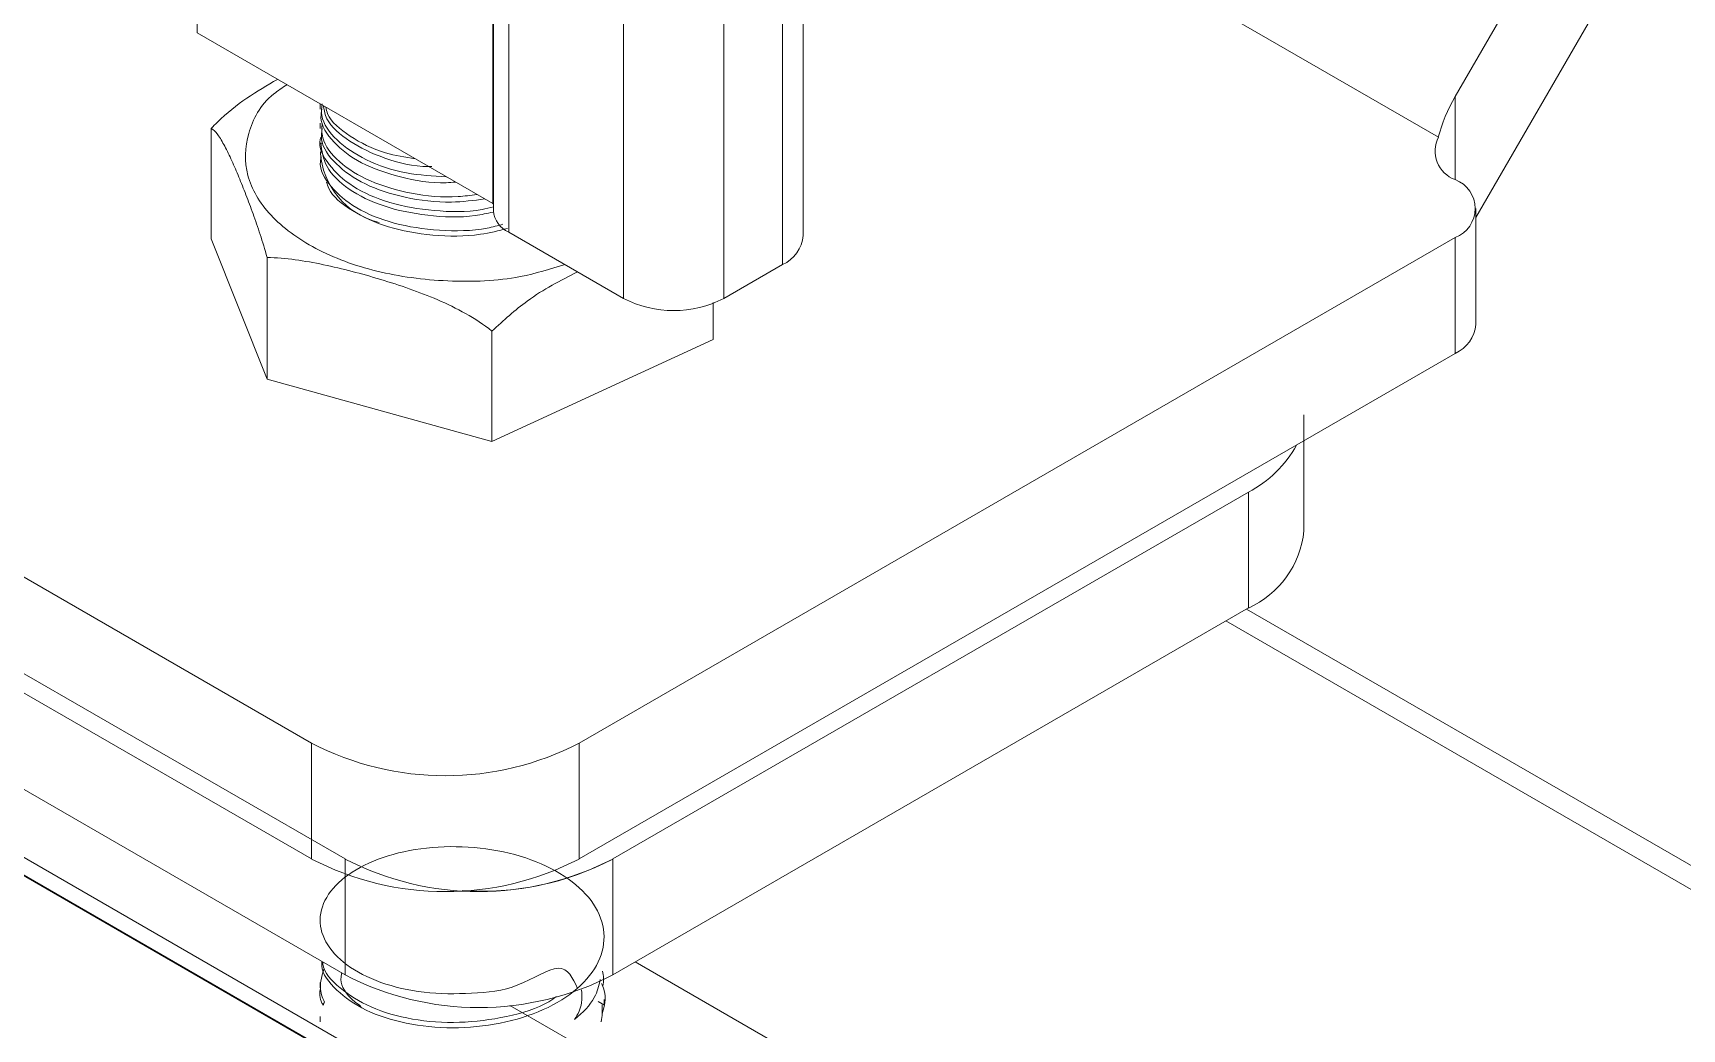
# Model space of a CAD drawing. Extents: x -976302 to -776254, y 5665 to 231437.
# Drawn here: x -791826.8 to -791476.1, y 81369.4 to 81581.3 of the extents above; entities that cross this region are included whole.
import ezdxf

# ---------------------------------------------------------------- set-up
doc = ezdxf.new("R2010")
doc.units = 0
doc.header["$LTSCALE"] = 1000
doc.header["$MEASUREMENT"] = 0

msp = doc.modelspace()

# ---------------------------------------------------------------- linework, layer by layer
at = {"linetype": 'Continuous', "lineweight": 15}
for p, q in [((-791791.9, 81581.29), (-791791.9, 82813.99)), ((-791791.9, 81581.29), (-791791.9, 82813.99)), ((-791729, 81544.98), (-791729, 82777.68)), ((-791729, 81544.98), (-791729, 82777.68)), ((-791728.87, 82776.14), (-791728.87, 81543.44)), ((-791728.87, 82776.14), (-791728.87, 81543.44)), ((-791725.63, 81538.92), (-791725.63, 82771.62)), ((-791725.63, 81538.92), (-791725.63, 82771.62)), ((-791662.98, 81538.17), (-791662.98, 82770.88)), ((-791662.98, 81538.17), (-791662.98, 82770.88)), ((-791667.4, 81532.01), (-791667.4, 82764.72)), ((-791667.4, 81532.01), (-791667.4, 82764.72)), ((-791701.2, 81524.82), (-791701.2, 82757.53)), ((-791701.2, 81524.82), (-791701.2, 82757.53)), ((-791679.85, 81524.82), (-791679.85, 82757.53)), ((-791679.85, 81524.82), (-791679.85, 82757.53)), ((-791501.29, 81607.67), (-791524.33, 81567.76)), ((-791501.29, 81607.67), (-791524.33, 81567.76)), ((-791519.91, 81542.03), (-791486.83, 81599.32)), ((-791519.91, 81542.03), (-791486.83, 81599.32)), ((-791577.23, 81587.59), (-791527.91, 81559.12)), ((-791577.23, 81587.59), (-791527.91, 81559.12)), ((-791729, 81544.98), (-791791.9, 81581.29)), ((-791729, 81544.98), (-791791.9, 81581.29)), ((-791524.33, 81567.76), (-791524.33, 81550.08)), ((-791765.74, 81566.18), (-791765.74, 81565.1)), ((-791765.74, 81566.18), (-791765.74, 81565.1)), ((-791788.91, 81537.46), (-791788.91, 81560.98)), ((-791788.91, 81537.46), (-791788.91, 81560.98)), ((-791765.74, 81562.12), (-791765.74, 81560.99)), ((-791765.74, 81562.12), (-791765.74, 81560.99)), ((-791765.27, 81558.15), (-791765.38, 81557.76)), ((-791765.27, 81558.15), (-791765.38, 81557.76)), ((-791519.91, 81519.27), (-791519.91, 81543.92)), ((-791519.91, 81519.27), (-791519.91, 81543.92)), ((-791701.2, 81524.82), (-791725.63, 81538.92)), ((-791701.2, 81524.82), (-791725.63, 81538.92)), ((-791788.91, 81537.46), (-791777.01, 81507.62)), ((-791788.91, 81537.46), (-791777.01, 81507.62)), ((-791524.33, 81537.76), (-791710.63, 81430.21)), ((-791524.33, 81537.76), (-791710.63, 81430.21)), ((-791524.33, 81513.11), (-791524.33, 81537.76)), ((-791524.33, 81513.11), (-791524.33, 81537.76)), ((-791777.01, 81507.62), (-791777.01, 81533.51)), ((-791777.01, 81507.62), (-791777.01, 81533.51)), ((-791667.4, 81532.01), (-791679.85, 81524.82)), ((-791667.4, 81532.01), (-791679.85, 81524.82)), ((-791682.18, 81516.05), (-791682.18, 81523.93)), ((-791682.18, 81516.05), (-791682.18, 81523.93)), ((-791729.19, 81494.35), (-791729.19, 81517.87)), ((-791729.19, 81494.35), (-791729.19, 81517.87)), ((-791729.2, 81494.35), (-791682.18, 81516.05)), ((-791729.2, 81494.35), (-791682.18, 81516.05)), ((-791946.75, 81513.11), (-791760.45, 81405.56)), ((-791946.75, 81513.11), (-791760.45, 81405.56)), ((-791710.63, 81405.56), (-791524.33, 81513.11)), ((-791710.63, 81405.56), (-791524.33, 81513.11)), ((-791902.78, 81508.27), (-791767.57, 81430.21)), ((-791902.78, 81508.27), (-791767.57, 81430.21)), ((-791777.01, 81507.62), (-791729.19, 81494.35)), ((-791777.01, 81507.62), (-791729.19, 81494.35)), ((-791556.51, 81475.39), (-791556.51, 81500.05)), ((-791556.51, 81475.39), (-791556.51, 81500.05)), ((-788428.62, 79443.04), (-791986.94, 81497.21)), ((-788428.62, 79443.04), (-791986.94, 81497.21)), ((-791556.51, 81475.39), (-791556.51, 81494.53)), ((-791556.51, 81475.39), (-791556.51, 81494.53)), ((-791984.64, 81492.14), (-788428.54, 79439.24)), ((-791984.64, 81492.14), (-788428.54, 79439.24)), ((-788428.54, 79439.09), (-791983.38, 81491.25)), ((-788428.54, 79439.09), (-791983.38, 81491.25)), ((-791760.45, 81380.9), (-791946.75, 81488.45)), ((-791760.45, 81380.9), (-791946.75, 81488.45)), ((-791760.45, 81380.9), (-791946.75, 81488.45)), ((-791760.45, 81380.9), (-791946.75, 81488.45)), ((-791902.78, 81483.61), (-791767.57, 81405.56)), ((-791902.78, 81483.61), (-791767.57, 81405.56)), ((-791703.52, 81405.56), (-791568.3, 81483.61)), ((-791703.52, 81405.56), (-791568.3, 81483.61)), ((-791568.3, 81458.96), (-791568.3, 81483.61)), ((-791568.3, 81458.96), (-791568.3, 81483.61)), ((-791703.52, 81380.9), (-791568.3, 81458.96)), ((-791703.52, 81380.9), (-791568.3, 81458.96)), ((-791703.52, 81380.9), (-791568.3, 81458.96)), ((-791703.52, 81380.9), (-791568.3, 81458.96)), ((-788718.77, 79813.52), (-791568.68, 81458.74)), ((-788718.77, 79813.52), (-791568.68, 81458.74)), ((-788718.77, 79808.42), (-791573.11, 81456.19)), ((-788718.77, 79808.42), (-791573.11, 81456.19)), ((-791767.57, 81405.56), (-791767.57, 81430.21)), ((-791767.57, 81405.56), (-791767.57, 81430.21)), ((-791710.63, 81430.21), (-791710.63, 81405.56)), ((-791710.63, 81430.21), (-791710.63, 81405.56)), ((-791760.45, 81380.9), (-791760.45, 81405.56)), ((-791760.45, 81380.9), (-791760.45, 81405.56)), ((-791703.52, 81405.56), (-791703.52, 81380.9)), ((-791703.52, 81405.56), (-791703.52, 81380.9)), ((-791703.52, 81405.56), (-791703.52, 81380.9)), ((-791703.52, 81405.56), (-791703.52, 81380.9)), ((-791760.45, 81380.9), (-791760.45, 81402.29)), ((-791760.45, 81380.9), (-791760.45, 81402.29)), ((-788711.54, 79659.22), (-791698.71, 81383.67)), ((-788711.54, 79659.22), (-791698.71, 81383.67)), ((-791765.74, 81379.27), (-791765.74, 81378.13)), ((-791765.74, 81379.27), (-791765.74, 81378.13)), ((-791765.31, 81374.78), (-791764.82, 81375.06)), ((-791765.31, 81374.78), (-791764.82, 81375.06)), ((-788712.09, 79634.88), (-791725.37, 81374.41)), ((-788712.09, 79634.88), (-791725.37, 81374.41)), ((-791706.6, 81375.26), (-791705.26, 81374.48)), ((-791706.6, 81375.26), (-791705.26, 81374.48)), ((-791705.35, 81374.54), (-791705.35, 81375.67)), ((-791705.35, 81374.54), (-791705.35, 81375.67)), ((-791765.74, 81372.08), (-791765.74, 81370.94)), ((-791765.74, 81372.08), (-791765.74, 81370.94))]:
    msp.add_line(p, q, dxfattribs=at)
at = {"linetype": 'Continuous', "lineweight": 15, "flags": 128}
msp.add_lwpolyline([(-791728.87, 81544.88), (-791728.92, 81544.93), (-791729, 81544.98)], dxfattribs=at)
msp.add_lwpolyline([(-791728.87, 81544.88), (-791728.92, 81544.93), (-791729, 81544.98)], dxfattribs=at)
at = {"linetype": 'Continuous', "lineweight": 15}
for centre, radius, start, end in [((-791749.27, 81556.93), 16.45, 183.1686, 256.33), ((-791749.27, 81556.93), 16.45, 183.1686, 256.33), ((-791522.12, 81556.19), 6.49, 153.1402, 250.0479), ((-791522.12, 81556.19), 6.49, 153.1402, 250.0479), ((-791526.67, 81543.92), 6.59, 290.7834, 69.2166), ((-791526.67, 81543.92), 6.59, 290.7834, 69.2166), ((-791723.5, 81543.87), 5.39, 184.5816, 246.7386), ((-791723.5, 81543.87), 5.39, 184.5816, 246.7386), ((-791670.53, 81538.93), 7.59, 294.3747, 354.3052), ((-791670.53, 81538.93), 7.59, 294.3747, 354.3052), ((-791690.53, 81545.42), 23.2, 242.6097, 297.3903), ((-791690.53, 81545.42), 23.2, 242.6097, 297.3903), ((-791527.47, 81520.02), 7.59, 294.3747, 354.3052), ((-791527.47, 81520.02), 7.59, 294.3747, 354.3052), ((-791579.59, 81505.37), 24.51, 297.4235, 331.37), ((-791579.59, 81505.37), 24.51, 297.4235, 331.37), ((-791576.66, 81477.4), 20.25, 294.3747, 354.3052), ((-791576.66, 81477.4), 20.25, 294.3747, 354.3052), ((-791576.66, 81477.4), 20.25, 294.3747, 354.3052), ((-791576.66, 81477.4), 20.25, 294.3747, 354.3052), ((-791739.1, 81485.15), 61.88, 242.6097, 297.3903), ((-791739.1, 81485.15), 61.88, 242.6097, 297.3903), ((-791739.1, 81460.5), 61.88, 242.6097, 297.3903), ((-791739.1, 81460.5), 61.88, 242.6097, 297.3903), ((-791731.98, 81460.5), 61.88, 242.6097, 297.3903), ((-791731.98, 81460.5), 61.88, 242.6097, 297.3903), ((-791731.3, 81458.32), 59.63, 265.9188, 297.7691), ((-791731.3, 81458.32), 59.63, 265.9188, 297.7691), ((-791731.98, 81435.84), 61.88, 242.6097, 297.3903), ((-791731.98, 81435.84), 61.88, 242.6097, 297.3903), ((-791731.98, 81435.84), 61.88, 242.6097, 297.3903), ((-791731.98, 81435.84), 61.88, 242.6097, 297.3903)]:
    msp.add_arc(centre, radius, start, end, dxfattribs=at)
msp.add_ellipse((-791513.66, 81561.6), major_axis=(10.68, 18.49), ratio=0.577335, start_param=1.570837, end_param=2.020114, dxfattribs=at)
msp.add_ellipse((-791513.66, 81561.6), major_axis=(10.68, 18.49), ratio=0.577335, start_param=1.570837, end_param=2.020114, dxfattribs=at)
for points, knots in [([(-791774.81, 81571.42), (-791777, 81570.15), (-791781.37, 81567.63), (-791786.09, 81563.85), (-791788.47, 81561.43), (-791788.91, 81560.98)], [0, 0, 0, 0, 0.450257, 0.89726, 1, 1, 1, 1]), ([(-791774.81, 81571.42), (-791777, 81570.15), (-791781.37, 81567.63), (-791786.09, 81563.85), (-791788.47, 81561.43), (-791788.91, 81560.98)], [0, 0, 0, 0, 0.450257, 0.89726, 1, 1, 1, 1]), ([(-791713.7, 81532.03), (-791716.79, 81531.06), (-791724.45, 81528.66), (-791738.7, 81528.1), (-791753.98, 81530.13), (-791767.27, 81535.09), (-791776.94, 81542.27), (-791782.04, 81550.94), (-791781.58, 81559.94), (-791778.16, 81566.76), (-791773.78, 81569.64), (-791772.82, 81570.27)], [0, 0, 0, 0, 0.085014, 0.210677, 0.33634, 0.462003, 0.587666, 0.713329, 0.838992, 0.964655, 1, 1, 1, 1]), ([(-791713.7, 81532.03), (-791716.79, 81531.06), (-791724.45, 81528.66), (-791738.7, 81528.1), (-791753.98, 81530.13), (-791767.27, 81535.09), (-791776.94, 81542.27), (-791782.04, 81550.94), (-791781.58, 81559.94), (-791778.16, 81566.76), (-791773.78, 81569.64), (-791772.82, 81570.27)], [0, 0, 0, 0, 0.085014, 0.210677, 0.33634, 0.462003, 0.587666, 0.713329, 0.838992, 0.964655, 1, 1, 1, 1]), ([(-791736.97, 81549.58), (-791737.62, 81549.52), (-791741.64, 81549.18), (-791748.89, 81550.51), (-791757.37, 81553.39), (-791763.15, 81557.96), (-791765.9, 81562.08), (-791765.47, 81564.5), (-791765.36, 81565.08)], [0, 0, 0, 0, 0.042025, 0.263728, 0.485403, 0.70714, 0.928809, 1, 1, 1, 1]), ([(-791736.97, 81549.58), (-791737.62, 81549.52), (-791741.64, 81549.18), (-791748.89, 81550.51), (-791757.37, 81553.39), (-791763.15, 81557.96), (-791765.9, 81562.08), (-791765.47, 81564.5), (-791765.36, 81565.08)], [0, 0, 0, 0, 0.042025, 0.263728, 0.485403, 0.70714, 0.928809, 1, 1, 1, 1]), ([(-791765.31, 81566.23), (-791765.4, 81565.38), (-791765.69, 81562.71), (-791762.52, 81558.35), (-791756.3, 81554.11), (-791748.02, 81551.22), (-791741.79, 81550.87), (-791738.93, 81550.71)], [0, 0, 0, 0, 0.107086, 0.338864, 0.570627, 0.802436, 1, 1, 1, 1]), ([(-791765.31, 81566.23), (-791765.4, 81565.38), (-791765.69, 81562.71), (-791762.52, 81558.35), (-791756.3, 81554.11), (-791748.02, 81551.22), (-791741.79, 81550.87), (-791738.93, 81550.71)], [0, 0, 0, 0, 0.107086, 0.338864, 0.570627, 0.802436, 1, 1, 1, 1]), ([(-791741.95, 81552.86), (-791742.59, 81552.86), (-791746.61, 81552.92), (-791753.35, 81554.88), (-791760.52, 81558.59), (-791764.57, 81562.55), (-791764.9, 81565.06), (-791764.99, 81565.74)], [0, 0, 0, 0, 0.053156, 0.333763, 0.614411, 0.895029, 1, 1, 1, 1]), ([(-791741.95, 81552.86), (-791742.59, 81552.86), (-791746.61, 81552.92), (-791753.35, 81554.88), (-791760.52, 81558.59), (-791764.57, 81562.55), (-791764.9, 81565.06), (-791764.99, 81565.74)], [0, 0, 0, 0, 0.053156, 0.333763, 0.614411, 0.895029, 1, 1, 1, 1]), ([(-791764.56, 81565.5), (-791764.45, 81565.03), (-791763.91, 81562.73), (-791759.59, 81559.21), (-791753.07, 81555.74), (-791747.66, 81554.85), (-791745.48, 81554.49)], [0, 0, 0, 0, 0.088411, 0.428677, 0.769018, 1, 1, 1, 1]), ([(-791764.56, 81565.5), (-791764.45, 81565.03), (-791763.91, 81562.73), (-791759.59, 81559.21), (-791753.07, 81555.74), (-791747.66, 81554.85), (-791745.48, 81554.49)], [0, 0, 0, 0, 0.088411, 0.428677, 0.769018, 1, 1, 1, 1]), ([(-791788.91, 81560.98), (-791788.47, 81560.77), (-791788, 81560.29), (-791787.03, 81558.98), (-791786.53, 81558.13), (-791785.53, 81556.25), (-791785.03, 81555.21), (-791784.02, 81553), (-791783.52, 81551.83), (-791782.52, 81549.4), (-791782.01, 81548.15), (-791781.01, 81545.55), (-791780.5, 81544.21), (-791779.5, 81541.41), (-791778.99, 81539.95), (-791777.99, 81536.87), (-791777.5, 81535.25), (-791777.01, 81533.51)], [0, 0, 0, 0, 0.125, 0.125, 0.25, 0.25, 0.375, 0.375, 0.5, 0.5, 0.625, 0.625, 0.75, 0.75, 0.875, 0.875, 1, 1, 1, 1]), ([(-791788.91, 81560.98), (-791788.47, 81560.77), (-791788, 81560.29), (-791787.03, 81558.98), (-791786.53, 81558.13), (-791785.53, 81556.25), (-791785.03, 81555.21), (-791784.02, 81553), (-791783.52, 81551.83), (-791782.52, 81549.4), (-791782.01, 81548.15), (-791781.01, 81545.55), (-791780.5, 81544.21), (-791779.5, 81541.41), (-791778.99, 81539.95), (-791777.99, 81536.87), (-791777.5, 81535.25), (-791777.01, 81533.51)], [0, 0, 0, 0, 0.125, 0.125, 0.25, 0.25, 0.375, 0.375, 0.5, 0.5, 0.625, 0.625, 0.75, 0.75, 0.875, 0.875, 1, 1, 1, 1]), ([(-791730.73, 81545.97), (-791733.09, 81545.67), (-791738.81, 81544.93), (-791747.88, 81546.1), (-791756.55, 81548.89), (-791762.67, 81553.31), (-791765.74, 81557.57), (-791765.41, 81560.19), (-791765.32, 81560.98)], [0, 0, 0, 0, 0.136307, 0.331292, 0.526243, 0.721252, 0.916195, 1, 1, 1, 1]), ([(-791730.73, 81545.97), (-791733.09, 81545.67), (-791738.81, 81544.93), (-791747.88, 81546.1), (-791756.55, 81548.89), (-791762.67, 81553.31), (-791765.74, 81557.57), (-791765.41, 81560.19), (-791765.32, 81560.98)], [0, 0, 0, 0, 0.136307, 0.331292, 0.526243, 0.721252, 0.916195, 1, 1, 1, 1]), ([(-791765.32, 81562.13), (-791765.37, 81561.08), (-791765.52, 81558.19), (-791761.99, 81553.74), (-791755.45, 81549.56), (-791746.54, 81546.96), (-791738.39, 81546.09), (-791733.73, 81546.75), (-791732.41, 81546.94)], [0, 0, 0, 0, 0.114987, 0.316399, 0.51781, 0.719245, 0.920642, 1, 1, 1, 1]), ([(-791765.32, 81562.13), (-791765.37, 81561.08), (-791765.52, 81558.19), (-791761.99, 81553.74), (-791755.45, 81549.56), (-791746.54, 81546.96), (-791738.39, 81546.09), (-791733.73, 81546.75), (-791732.41, 81546.94)], [0, 0, 0, 0, 0.114987, 0.316399, 0.51781, 0.719245, 0.920642, 1, 1, 1, 1]), ([(-791765.63, 81559.04), (-791765.66, 81558.92), (-791766.22, 81557), (-791764.1, 81553.15), (-791759.18, 81548.45), (-791751.2, 81544.91), (-791741.62, 81543.28), (-791733.67, 81543.12), (-791729.64, 81544.1), (-791728.82, 81544.3)], [0, 0, 0, 0, 0.0125474, 0.2003622, 0.3881347, 0.5759564, 0.7637218, 0.951504, 1, 1, 1, 1]), ([(-791765.63, 81559.04), (-791765.66, 81558.92), (-791766.22, 81557), (-791764.1, 81553.15), (-791759.18, 81548.45), (-791751.2, 81544.91), (-791741.62, 81543.28), (-791733.67, 81543.12), (-791729.64, 81544.1), (-791728.82, 81544.3)], [0, 0, 0, 0, 0.0125474, 0.2003622, 0.3881347, 0.5759564, 0.7637218, 0.951504, 1, 1, 1, 1]), ([(-791728.96, 81543.19), (-791730.21, 81542.91), (-791734.7, 81541.92), (-791743.02, 81542.27), (-791752.47, 81544.18), (-791759.98, 81547.88), (-791764.88, 81552.69), (-791765.38, 81556.21), (-791765.62, 81557.91)], [0, 0, 0, 0, 0.072537, 0.260773, 0.448971, 0.637186, 0.825398, 1, 1, 1, 1]), ([(-791728.96, 81543.19), (-791730.21, 81542.91), (-791734.7, 81541.92), (-791743.02, 81542.27), (-791752.47, 81544.18), (-791759.98, 81547.88), (-791764.88, 81552.69), (-791765.38, 81556.21), (-791765.62, 81557.91)], [0, 0, 0, 0, 0.072537, 0.260773, 0.448971, 0.637186, 0.825398, 1, 1, 1, 1]), ([(-791765.49, 81554.92), (-791765.57, 81554.6), (-791766.09, 81552.48), (-791763.73, 81548.48), (-791758.43, 81543.89), (-791750.22, 81540.52), (-791740.51, 81539.09), (-791732.22, 81539.14), (-791727.96, 81540.31), (-791726.85, 81540.61)], [0, 0, 0, 0, 0.031614, 0.212512, 0.393376, 0.574294, 0.75515, 0.936034, 1, 1, 1, 1]), ([(-791765.49, 81554.92), (-791765.57, 81554.6), (-791766.09, 81552.48), (-791763.73, 81548.48), (-791758.43, 81543.89), (-791750.22, 81540.52), (-791740.51, 81539.09), (-791732.22, 81539.14), (-791727.96, 81540.31), (-791726.85, 81540.61)], [0, 0, 0, 0, 0.031614, 0.212512, 0.393376, 0.574294, 0.75515, 0.936034, 1, 1, 1, 1]), ([(-791725.88, 81539.71), (-791727.78, 81539.23), (-791732.87, 81537.94), (-791741.91, 81538.03), (-791751.55, 81539.77), (-791759.16, 81543.32), (-791763.59, 81546.85), (-791764.22, 81549.09), (-791764.35, 81549.52)], [0, 0, 0, 0, 0.122742, 0.329644, 0.536519, 0.743399, 0.950295, 1, 1, 1, 1]), ([(-791725.88, 81539.71), (-791727.78, 81539.23), (-791732.87, 81537.94), (-791741.91, 81538.03), (-791751.55, 81539.77), (-791759.16, 81543.32), (-791763.59, 81546.85), (-791764.22, 81549.09), (-791764.35, 81549.52)], [0, 0, 0, 0, 0.122742, 0.329644, 0.536519, 0.743399, 0.950295, 1, 1, 1, 1]), ([(-791777.01, 81533.51), (-791775.03, 81533.48), (-791773.04, 81533.31), (-791769.04, 81532.77), (-791767.03, 81532.41), (-791763, 81531.56), (-791760.98, 81531.08), (-791756.92, 81530.03), (-791754.89, 81529.46), (-791750.82, 81528.23), (-791748.8, 81527.58), (-791744.76, 81526.15), (-791742.74, 81525.38), (-791738.74, 81523.65), (-791736.74, 81522.68), (-791732.86, 81520.49), (-791730.98, 81519.27), (-791729.19, 81517.87)], [0, 0, 0, 0, 0.125, 0.125, 0.25, 0.25, 0.375, 0.375, 0.5, 0.5, 0.625, 0.625, 0.75, 0.75, 0.875, 0.875, 1, 1, 1, 1]), ([(-791777.01, 81533.51), (-791775.03, 81533.48), (-791773.04, 81533.31), (-791769.04, 81532.77), (-791767.03, 81532.41), (-791763, 81531.56), (-791760.98, 81531.08), (-791756.92, 81530.03), (-791754.89, 81529.46), (-791750.82, 81528.23), (-791748.8, 81527.58), (-791744.76, 81526.15), (-791742.74, 81525.38), (-791738.74, 81523.65), (-791736.74, 81522.68), (-791732.86, 81520.49), (-791730.98, 81519.27), (-791729.19, 81517.87)], [0, 0, 0, 0, 0.125, 0.125, 0.25, 0.25, 0.375, 0.375, 0.5, 0.5, 0.625, 0.625, 0.75, 0.75, 0.875, 0.875, 1, 1, 1, 1]), ([(-791729.2, 81517.88), (-791726.72, 81520.13), (-791720.93, 81525.41), (-791714.62, 81528.63), (-791711, 81530.47)], [0, 0, 0, 0, 0.4271549, 1, 1, 1, 1]), ([(-791729.2, 81517.88), (-791726.72, 81520.13), (-791720.93, 81525.41), (-791714.62, 81528.63), (-791711, 81530.47)], [0, 0, 0, 0, 0.4271549, 1, 1, 1, 1]), ([(-791711.02, 81378.04), (-791712, 81380.22), (-791713.91, 81384.5), (-791723.63, 81377.83), (-791733.44, 81376.82), (-791743.8, 81376.86), (-791753.14, 81379.05), (-791760.51, 81382.84), (-791765.06, 81387.84), (-791766.28, 81393.35), (-791764.02, 81398.83), (-791758.54, 81403.46), (-791750.47, 81406.85), (-791740.71, 81408.42), (-791730.37, 81408.04), (-791720.61, 81405.69), (-791712.54, 81401.53), (-791707.07, 81396.12), (-791704.81, 81389.87), (-791706.03, 81383.59), (-791710.58, 81377.82), (-791717.95, 81373.24), (-791727.3, 81370.33), (-791737.6, 81369.31), (-791747.64, 81370.35), (-791756.39, 81373.16), (-791762.48, 81377.53), (-791765.52, 81381.31), (-791765.38, 81383.43), (-791765.36, 81383.73)], [0, 0, 0, 0, 0.039565, 0.077738, 0.115902, 0.154076, 0.192241, 0.230411, 0.268577, 0.306741, 0.344914, 0.383078, 0.421254, 0.459418, 0.497586, 0.535753, 0.573919, 0.612091, 0.650255, 0.688429, 0.726594, 0.764765, 0.802931, 0.841095, 0.879266, 0.917431, 0.955608, 0.993771, 1, 1, 1, 1]), ([(-791711.02, 81378.04), (-791712, 81380.22), (-791713.91, 81384.5), (-791723.63, 81377.83), (-791733.44, 81376.82), (-791743.8, 81376.86), (-791753.14, 81379.05), (-791760.51, 81382.84), (-791765.06, 81387.84), (-791766.28, 81393.35), (-791764.02, 81398.83), (-791758.54, 81403.46), (-791750.47, 81406.85), (-791740.71, 81408.42), (-791730.37, 81408.04), (-791720.61, 81405.69), (-791712.54, 81401.53), (-791707.07, 81396.12), (-791704.81, 81389.87), (-791706.03, 81383.59), (-791710.58, 81377.82), (-791717.95, 81373.24), (-791727.3, 81370.33), (-791737.6, 81369.31), (-791747.64, 81370.35), (-791756.39, 81373.16), (-791762.48, 81377.53), (-791765.52, 81381.31), (-791765.38, 81383.43), (-791765.36, 81383.73)], [0, 0, 0, 0, 0.039565, 0.077738, 0.115902, 0.154076, 0.192241, 0.230411, 0.268577, 0.306741, 0.344914, 0.383078, 0.421254, 0.459418, 0.497586, 0.535753, 0.573919, 0.612091, 0.650255, 0.688429, 0.726594, 0.764765, 0.802931, 0.841095, 0.879266, 0.917431, 0.955608, 0.993771, 1, 1, 1, 1]), ([(-791764.92, 81382.1), (-791765.32, 81380.8), (-791766.03, 81378.47), (-791765.32, 81376.12), (-791764.8, 81375.11)], [0, 0, 0, 0, 0.0773441, 0.1379007, 0.1379007, 0.1379007, 0.1379007]), ([(-791764.92, 81382.1), (-791765.32, 81380.8), (-791766.03, 81378.47), (-791765.32, 81376.12), (-791764.8, 81375.11)], [0, 0, 0, 0, 0.0773441, 0.1379007, 0.1379007, 0.1379007, 0.1379007]), ([(-791765.15, 81383.62), (-791765.15, 81383.48), (-791765.07, 81381.52), (-791761.73, 81377.97), (-791755.3, 81373.83), (-791746.29, 81371.19), (-791736.11, 81370.48), (-791726.03, 81371.8), (-791718.77, 81373.96), (-791716, 81375.95), (-791715.46, 81376.33)], [0, 0, 0, 0, 0.011628, 0.169984, 0.328342, 0.486715, 0.64506, 0.803452, 0.961802, 1, 1, 1, 1]), ([(-791765.15, 81383.62), (-791765.15, 81383.48), (-791765.07, 81381.52), (-791761.73, 81377.97), (-791755.3, 81373.83), (-791746.29, 81371.19), (-791736.11, 81370.48), (-791726.03, 81371.8), (-791718.77, 81373.96), (-791716, 81375.95), (-791715.46, 81376.33)], [0, 0, 0, 0, 0.011628, 0.169984, 0.328342, 0.486715, 0.64506, 0.803452, 0.961802, 1, 1, 1, 1]), ([(-791757.1, 81374.21), (-791757.88, 81374.79), (-791760.31, 81376.61), (-791761.62, 81379.27), (-791761.18, 81381.07), (-791761.12, 81381.34)], [0, 0, 0, 0, 0.287375, 0.892325, 1, 1, 1, 1]), ([(-791757.1, 81374.21), (-791757.88, 81374.79), (-791760.31, 81376.61), (-791761.62, 81379.27), (-791761.18, 81381.07), (-791761.12, 81381.34)], [0, 0, 0, 0, 0.287375, 0.892325, 1, 1, 1, 1]), ([(-791705.66, 81381.71), (-791705.57, 81381.21), (-791705.37, 81380.14), (-791705.49, 81379.07), (-791705.63, 81378.51)], [0, 0, 0, 0, 0.02607183, 0.0554066, 0.0554066, 0.0554066, 0.0554066]), ([(-791705.66, 81381.71), (-791705.57, 81381.21), (-791705.37, 81380.14), (-791705.49, 81379.07), (-791705.63, 81378.51)], [0, 0, 0, 0, 0.02607183, 0.0554066, 0.0554066, 0.0554066, 0.0554066]), ([(-791765.14, 81374.45), (-791765.72, 81375.55), (-791766.03, 81376.79), (-791765.67, 81378.02), (-791765.64, 81378.12)], [0.92707928, 0.92707928, 0.92707928, 0.92707928, 0.99367702, 1, 1, 1, 1]), ([(-791765.14, 81374.45), (-791765.72, 81375.55), (-791766.03, 81376.79), (-791765.67, 81378.02), (-791765.64, 81378.12)], [0.92707928, 0.92707928, 0.92707928, 0.92707928, 0.99367702, 1, 1, 1, 1]), ([(-791711.66, 81371.43), (-791709.83, 81372.85), (-791707.2, 81375.55), (-791706.46, 81378.61), (-791706.15, 81379.9)], [0.8426132, 0.8426132, 0.8426132, 0.8426132, 0.9335847, 1, 1, 1, 1]), ([(-791711.66, 81371.43), (-791709.83, 81372.85), (-791707.2, 81375.55), (-791706.46, 81378.61), (-791706.15, 81379.9)], [0.8426132, 0.8426132, 0.8426132, 0.8426132, 0.9335847, 1, 1, 1, 1]), ([(-791710.12, 81377.75), (-791710.06, 81376.82), (-791709.94, 81374.68), (-791710.85, 81372.54), (-791711.66, 81371.43)], [0, 0, 0, 0, 0.2666812, 0.6067027, 0.6067027, 0.6067027, 0.6067027]), ([(-791710.12, 81377.75), (-791710.06, 81376.82), (-791709.94, 81374.68), (-791710.85, 81372.54), (-791711.66, 81371.43)], [0, 0, 0, 0, 0.2666812, 0.6067027, 0.6067027, 0.6067027, 0.6067027]), ([(-791705.76, 81372.62), (-791705.06, 81374.69), (-791704.69, 81376.95), (-791705.88, 81378.98), (-791705.93, 81379.06)], [0.90077518, 0.90077518, 0.90077518, 0.90077518, 0.99591397, 1, 1, 1, 1]), ([(-791705.76, 81372.62), (-791705.06, 81374.69), (-791704.69, 81376.95), (-791705.88, 81378.98), (-791705.93, 81379.06)], [0.90077518, 0.90077518, 0.90077518, 0.90077518, 0.99591397, 1, 1, 1, 1])]:
    msp.add_open_spline(points, degree=3, knots=knots, dxfattribs=at)
for points in [[(-791764.78, 81375.15), (-791764.91, 81374.91), (-791765.03, 81374.68), (-791765.14, 81374.45)], [(-791764.78, 81375.15), (-791764.91, 81374.91), (-791765.03, 81374.68), (-791765.14, 81374.45)], [(-791705.75, 81374.55), (-791705.73, 81373.34), (-791705.71, 81372.12), (-791705.96, 81370.93)], [(-791705.75, 81374.55), (-791705.73, 81373.34), (-791705.71, 81372.12), (-791705.96, 81370.93)], [(-791705.96, 81370.93), (-791705.98, 81370.98), (-791705.99, 81371.02), (-791706.01, 81371.06)], [(-791705.96, 81370.93), (-791705.98, 81370.98), (-791705.99, 81371.02), (-791706.01, 81371.06)]]:
    msp.add_open_spline(points, degree=3, dxfattribs=at)

doc.saveas('drawing.dxf')
